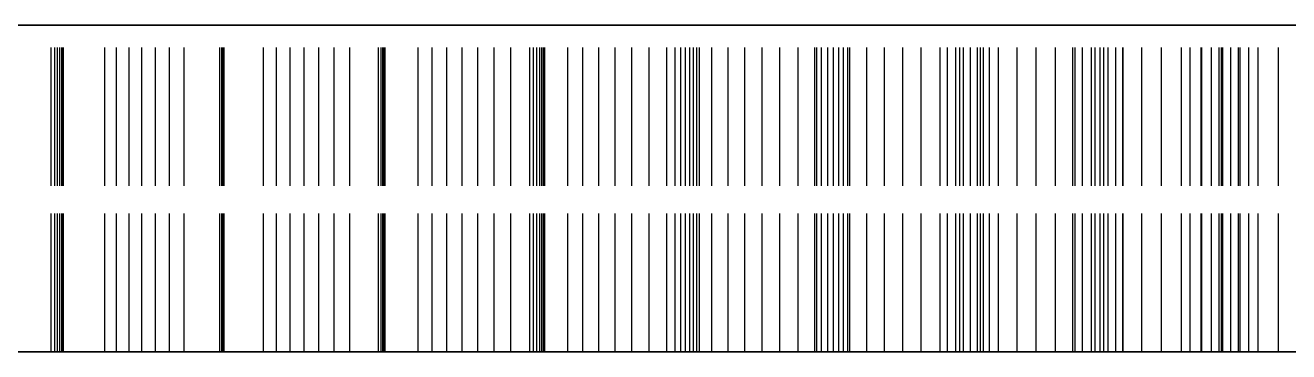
# Model space of a CAD drawing. Header units: millimetres. Extents: x -31 to 125, y -47 to 96.
# Drawn here: x 5.52 to 17.12, y 50.62 to 53.62 of the extents above; entities that cross this region are included whole.
import ezdxf

# ---------------------------------------------------------------- set-up
doc = ezdxf.new("R2010")
doc.units = ezdxf.units.MM
doc.linetypes.add('DASHED', pattern=[1.524, 1.27, -0.254])
doc.layers.add('HIDDEN', color=8, linetype='DASHED')
doc.layers.add('VISIBLE', color=7, linetype='CONTINUOUS')

msp = doc.modelspace()

# ---------------------------------------------------------------- linework, layer by layer
at = {"layer": 'HIDDEN'}
for points in [[(17.14286, 53.61735), (16.38095, 53.61735), (15.61905, 53.61735), (14.85714, 53.61735), (14.09524, 53.61735), (13.33333, 53.61735), (12.57143, 53.61735), (11.80952, 53.61735), (11.04762, 53.61735), (10.28571, 53.61735), (9.52381, 53.61735), (8.7619, 53.61735), (8, 53.61735), (7.2381, 53.61735), (6.47619, 53.61735), (5.71429, 53.61735), (4.95238, 53.61735)], [(4.95238, 53.61735), (5.71429, 53.61735), (6.47619, 53.61735), (7.2381, 53.61735), (8, 53.61735), (8.7619, 53.61735), (9.52381, 53.61735), (10.28571, 53.61735), (11.04762, 53.61735), (11.80952, 53.61735), (12.57143, 53.61735), (13.33333, 53.61735), (14.09524, 53.61735), (14.85714, 53.61735), (15.61905, 53.61735), (16.38095, 53.61735), (17.14286, 53.61735)], [(5.08135, 53.61735), (5.8631, 53.61735), (6.64484, 53.61735), (7.42659, 53.61735), (8.20833, 53.61735), (8.99008, 53.61735), (9.77183, 53.61735), (10.55357, 53.61735), (11.33532, 53.61735), (12.11706, 53.61735), (12.89881, 53.61735), (13.68056, 53.61735), (14.4623, 53.61735), (15.24405, 53.61735), (16.02579, 53.61735), (16.80754, 53.61735), (17.58929, 53.61735)], [(17.80952, 53.61735), (17.11111, 53.61735), (16.4127, 53.61735), (15.71429, 53.61735), (15.01587, 53.61735), (14.31746, 53.61735), (13.61905, 53.61735), (12.92063, 53.61735), (12.22222, 53.61735), (11.52381, 53.61735), (10.8254, 53.61735), (10.12698, 53.61735), (9.42857, 53.61735), (8.73016, 53.61735), (8.03175, 53.61735), (7.33333, 53.61735), (6.63492, 53.61735), (5.93651, 53.61735), (5.2381, 53.61735)], [(5.2381, 53.61735), (5.93651, 53.61735), (6.63492, 53.61735), (7.33333, 53.61735), (8.03175, 53.61735), (8.73016, 53.61735), (9.42857, 53.61735), (10.12698, 53.61735), (10.8254, 53.61735), (11.52381, 53.61735), (12.22222, 53.61735), (12.92063, 53.61735), (13.61905, 53.61735), (14.31746, 53.61735), (15.01587, 53.61735), (15.71429, 53.61735), (16.4127, 53.61735), (17.11111, 53.61735), (17.80952, 53.61735)], [(5.7622, 53.61735), (5.42637, 53.61735)], [(5.42637, 53.61735), (5.7622, 53.61735)], [(5.79356, 53.61735), (5.7622, 53.61735)], [(5.7622, 53.61735), (5.79356, 53.61735)], [(5.7622, 50.61735), (5.7622, 53.61735)], [(5.7622, 50.61735), (5.7622, 53.61735)], [(5.82006, 53.61735), (5.79356, 53.61735)], [(5.79356, 53.61735), (5.82006, 53.61735)], [(5.79356, 50.61735), (5.79356, 53.61735)], [(5.79356, 50.61735), (5.79356, 53.61735)], [(5.84156, 53.61735), (5.82006, 53.61735)], [(5.82006, 53.61735), (5.84156, 53.61735)], [(5.82006, 50.61735), (5.82006, 53.61735)], [(5.82006, 50.61735), (5.82006, 53.61735)], [(5.85783, 53.61735), (5.84156, 53.61735)], [(5.84156, 53.61735), (5.85783, 53.61735)], [(5.84156, 50.61735), (5.84156, 53.61735)], [(5.84156, 50.61735), (5.84156, 53.61735)], [(5.86862, 53.61735), (5.85783, 53.61735)], [(5.85783, 53.61735), (5.86862, 53.61735)], [(5.85783, 50.61735), (5.85783, 53.61735)], [(5.85783, 50.61735), (5.85783, 53.61735)], [(5.87358, 53.61735), (5.86862, 53.61735)], [(5.86862, 53.61735), (5.87358, 53.61735)], [(5.86862, 50.61735), (5.86862, 53.61735)], [(5.86862, 50.61735), (5.86862, 53.61735)], [(6.25398, 53.61735), (5.87358, 53.61735)], [(5.87358, 53.61735), (6.25398, 53.61735)], [(5.87358, 50.61735), (5.87358, 53.61735)], [(5.87358, 50.61735), (5.87358, 53.61735)], [(6.36197, 53.61735), (6.25398, 53.61735)], [(6.25398, 53.61735), (6.36197, 53.61735)], [(6.25398, 50.61735), (6.25398, 53.61735)], [(6.25398, 50.61735), (6.25398, 53.61735)], [(6.47567, 53.61735), (6.36197, 53.61735)], [(6.36197, 53.61735), (6.47567, 53.61735)], [(6.36197, 50.61735), (6.36197, 53.61735)], [(6.36197, 50.61735), (6.36197, 53.61735)], [(6.5947, 53.61735), (6.47567, 53.61735)], [(6.47567, 53.61735), (6.5947, 53.61735)], [(6.47567, 50.61735), (6.47567, 53.61735)], [(6.47567, 50.61735), (6.47567, 53.61735)], [(6.71879, 53.61735), (6.5947, 53.61735)], [(6.5947, 53.61735), (6.71879, 53.61735)], [(6.5947, 50.61735), (6.5947, 53.61735)], [(6.5947, 50.61735), (6.5947, 53.61735)], [(6.8477, 53.61735), (6.71879, 53.61735)], [(6.71879, 53.61735), (6.8477, 53.61735)], [(6.71879, 50.61735), (6.71879, 53.61735)], [(6.71879, 50.61735), (6.71879, 53.61735)], [(6.98123, 53.61735), (6.8477, 53.61735)], [(6.8477, 53.61735), (6.98123, 53.61735)], [(6.8477, 50.61735), (6.8477, 53.61735)], [(6.8477, 50.61735), (6.8477, 53.61735)], [(7.3104, 53.61735), (6.98123, 53.61735)], [(6.98123, 53.61735), (7.3104, 53.61735)], [(6.98123, 50.61735), (6.98123, 53.61735)], [(6.98123, 50.61735), (6.98123, 53.61735)], [(7.3276, 53.61735), (7.3104, 53.61735)], [(7.3104, 53.61735), (7.3276, 53.61735)], [(7.3104, 50.61735), (7.3104, 53.61735)], [(7.3104, 50.61735), (7.3104, 53.61735)], [(7.34004, 53.61735), (7.3276, 53.61735)], [(7.3276, 53.61735), (7.34004, 53.61735)], [(7.3276, 50.61735), (7.3276, 53.61735)], [(7.3276, 50.61735), (7.3276, 53.61735)], [(7.71007, 53.61735), (7.33821, 53.61735)], [(7.33821, 53.61735), (7.34692, 53.61735)], [(7.34692, 53.61735), (7.33821, 53.61735)], [(7.33821, 53.61735), (7.71007, 53.61735)], [(7.33821, 50.61735), (7.33821, 53.61735)], [(7.33821, 50.61735), (7.33821, 53.61735)], [(7.34754, 53.61735), (7.34004, 53.61735)], [(7.34004, 53.61735), (7.34754, 53.61735)], [(7.34004, 50.61735), (7.34004, 53.61735)], [(7.34004, 50.61735), (7.34004, 53.61735)], [(7.34692, 53.61735), (7.34992, 53.61735)], [(7.34992, 53.61735), (7.34692, 53.61735)], [(7.34692, 50.61735), (7.34692, 53.61735)], [(7.34692, 50.61735), (7.34692, 53.61735)], [(7.34992, 53.61735), (7.34754, 53.61735)], [(7.34754, 53.61735), (7.34992, 53.61735)], [(7.34754, 50.61735), (7.34754, 53.61735)], [(7.34754, 50.61735), (7.34754, 53.61735)], [(7.34992, 50.61735), (7.34992, 53.61735)], [(7.34992, 50.61735), (7.34992, 53.61735)], [(7.82921, 53.61735), (7.71007, 53.61735)], [(7.71007, 53.61735), (7.82921, 53.61735)], [(7.71007, 50.61735), (7.71007, 53.61735)], [(7.71007, 50.61735), (7.71007, 53.61735)], [(7.9539, 53.61735), (7.82921, 53.61735)], [(7.82921, 53.61735), (7.9539, 53.61735)], [(7.82921, 50.61735), (7.82921, 53.61735)], [(7.82921, 50.61735), (7.82921, 53.61735)], [(8.08379, 53.61735), (7.9539, 53.61735)], [(7.9539, 53.61735), (8.08379, 53.61735)], [(7.9539, 50.61735), (7.9539, 53.61735)], [(7.9539, 50.61735), (7.9539, 53.61735)], [(8.2186, 53.61735), (8.08379, 53.61735)], [(8.08379, 53.61735), (8.2186, 53.61735)], [(8.08379, 50.61735), (8.08379, 53.61735)], [(8.08379, 50.61735), (8.08379, 53.61735)], [(8.35809, 53.61735), (8.2186, 53.61735)], [(8.2186, 53.61735), (8.35809, 53.61735)], [(8.2186, 50.61735), (8.2186, 53.61735)], [(8.2186, 50.61735), (8.2186, 53.61735)], [(8.50208, 53.61735), (8.35809, 53.61735)], [(8.35809, 53.61735), (8.50208, 53.61735)], [(8.35809, 50.61735), (8.35809, 53.61735)], [(8.35809, 50.61735), (8.35809, 53.61735)], [(8.82299, 53.61735), (8.50208, 53.61735)], [(8.50208, 53.61735), (8.82299, 53.61735)], [(8.50208, 50.61735), (8.50208, 53.61735)], [(8.50208, 50.61735), (8.50208, 53.61735)], [(9.1286, 53.61735), (8.76709, 53.61735)], [(8.76709, 53.61735), (8.78943, 53.61735)], [(8.78943, 53.61735), (8.76709, 53.61735)], [(8.76709, 53.61735), (9.1286, 53.61735)], [(8.76709, 50.61735), (8.76709, 53.61735)], [(8.76709, 50.61735), (8.76709, 53.61735)], [(8.78943, 53.61735), (8.80621, 53.61735)], [(8.80621, 53.61735), (8.78943, 53.61735)], [(8.78943, 50.61735), (8.78943, 53.61735)], [(8.78943, 50.61735), (8.78943, 53.61735)], [(8.80621, 53.61735), (8.81773, 53.61735)], [(8.81773, 53.61735), (8.80621, 53.61735)], [(8.80621, 50.61735), (8.80621, 53.61735)], [(8.80621, 50.61735), (8.80621, 53.61735)], [(8.81773, 53.61735), (8.82425, 53.61735)], [(8.82425, 53.61735), (8.81773, 53.61735)], [(8.81773, 50.61735), (8.81773, 53.61735)], [(8.81773, 50.61735), (8.81773, 53.61735)], [(8.82595, 53.61735), (8.82299, 53.61735)], [(8.82299, 53.61735), (8.82595, 53.61735)], [(8.82299, 50.61735), (8.82299, 53.61735)], [(8.82299, 50.61735), (8.82299, 53.61735)], [(8.82425, 53.61735), (8.82595, 53.61735)], [(8.82595, 53.61735), (8.82425, 53.61735)], [(8.82425, 50.61735), (8.82425, 53.61735)], [(8.82425, 50.61735), (8.82425, 53.61735)], [(8.82595, 50.61735), (8.82595, 53.61735)], [(8.82595, 50.61735), (8.82595, 53.61735)], [(9.2583, 53.61735), (9.1286, 53.61735)], [(9.1286, 53.61735), (9.2583, 53.61735)], [(9.1286, 50.61735), (9.1286, 53.61735)], [(9.1286, 50.61735), (9.1286, 53.61735)], [(9.39338, 53.61735), (9.2583, 53.61735)], [(9.2583, 53.61735), (9.39338, 53.61735)], [(9.2583, 50.61735), (9.2583, 53.61735)], [(9.2583, 50.61735), (9.2583, 53.61735)], [(9.53349, 53.61735), (9.39338, 53.61735)], [(9.39338, 53.61735), (9.53349, 53.61735)], [(9.39338, 50.61735), (9.39338, 53.61735)], [(9.39338, 50.61735), (9.39338, 53.61735)], [(9.67836, 53.61735), (9.53349, 53.61735)], [(9.53349, 53.61735), (9.67836, 53.61735)], [(9.53349, 50.61735), (9.53349, 53.61735)], [(9.53349, 50.61735), (9.53349, 53.61735)], [(9.82776, 53.61735), (9.67836, 53.61735)], [(9.67836, 53.61735), (9.82776, 53.61735)], [(9.67836, 50.61735), (9.67836, 53.61735)], [(9.67836, 50.61735), (9.67836, 53.61735)], [(9.98151, 53.61735), (9.82776, 53.61735)], [(9.82776, 53.61735), (9.98151, 53.61735)], [(9.82776, 50.61735), (9.82776, 53.61735)], [(9.82776, 50.61735), (9.82776, 53.61735)], [(10.29259, 53.61735), (9.98151, 53.61735)], [(9.98151, 53.61735), (10.29259, 53.61735)], [(9.98151, 50.61735), (9.98151, 53.61735)], [(9.98151, 50.61735), (9.98151, 53.61735)], [(10.50266, 53.61735), (10.15325, 53.61735)], [(10.15325, 53.61735), (10.18912, 53.61735)], [(10.18912, 53.61735), (10.15325, 53.61735)], [(10.15325, 53.61735), (10.50266, 53.61735)], [(10.15325, 50.61735), (10.15325, 53.61735)], [(10.15325, 50.61735), (10.15325, 53.61735)], [(10.18912, 53.61735), (10.21959, 53.61735)], [(10.21959, 53.61735), (10.18912, 53.61735)], [(10.18912, 50.61735), (10.18912, 53.61735)], [(10.18912, 50.61735), (10.18912, 53.61735)], [(10.21959, 53.61735), (10.24496, 53.61735)], [(10.24496, 53.61735), (10.21959, 53.61735)], [(10.21959, 50.61735), (10.21959, 53.61735)], [(10.21959, 50.61735), (10.21959, 53.61735)], [(10.24496, 53.61735), (10.26547, 53.61735)], [(10.26547, 53.61735), (10.24496, 53.61735)], [(10.24496, 50.61735), (10.24496, 53.61735)], [(10.24496, 50.61735), (10.24496, 53.61735)], [(10.26547, 53.61735), (10.2813, 53.61735)], [(10.2813, 53.61735), (10.26547, 53.61735)], [(10.26547, 50.61735), (10.26547, 53.61735)], [(10.26547, 50.61735), (10.26547, 53.61735)], [(10.2813, 53.61735), (10.29259, 53.61735)], [(10.29259, 53.61735), (10.2813, 53.61735)], [(10.2813, 50.61735), (10.2813, 53.61735)], [(10.2813, 50.61735), (10.2813, 53.61735)], [(10.29259, 50.61735), (10.29259, 53.61735)], [(10.29259, 50.61735), (10.29259, 53.61735)], [(10.64228, 53.61735), (10.50266, 53.61735)], [(10.50266, 53.61735), (10.64228, 53.61735)], [(10.50266, 50.61735), (10.50266, 53.61735)], [(10.50266, 50.61735), (10.50266, 53.61735)], [(10.7871, 53.61735), (10.64228, 53.61735)], [(10.64228, 53.61735), (10.7871, 53.61735)], [(10.64228, 50.61735), (10.64228, 53.61735)], [(10.64228, 50.61735), (10.64228, 53.61735)], [(10.93675, 53.61735), (10.7871, 53.61735)], [(10.7871, 53.61735), (10.93675, 53.61735)], [(10.7871, 50.61735), (10.7871, 53.61735)], [(10.7871, 50.61735), (10.7871, 53.61735)], [(11.09098, 53.61735), (10.93675, 53.61735)], [(10.93675, 53.61735), (11.09098, 53.61735)], [(10.93675, 50.61735), (10.93675, 53.61735)], [(10.93675, 50.61735), (10.93675, 53.61735)], [(11.24956, 53.61735), (11.09098, 53.61735)], [(11.09098, 53.61735), (11.24956, 53.61735)], [(11.09098, 50.61735), (11.09098, 53.61735)], [(11.09098, 50.61735), (11.09098, 53.61735)], [(11.4123, 53.61735), (11.24956, 53.61735)], [(11.24956, 53.61735), (11.4123, 53.61735)], [(11.24956, 50.61735), (11.24956, 53.61735)], [(11.24956, 50.61735), (11.24956, 53.61735)], [(11.71205, 53.61735), (11.4123, 53.61735)], [(11.4123, 53.61735), (11.71205, 53.61735)], [(11.4123, 50.61735), (11.4123, 53.61735)], [(11.4123, 50.61735), (11.4123, 53.61735)], [(11.82555, 53.61735), (11.48995, 53.61735)], [(11.48995, 53.61735), (11.53917, 53.61735)], [(11.53917, 53.61735), (11.48995, 53.61735)], [(11.48995, 53.61735), (11.82555, 53.61735)], [(11.48995, 50.61735), (11.48995, 53.61735)], [(11.48995, 50.61735), (11.48995, 53.61735)], [(11.53917, 53.61735), (11.58318, 53.61735)], [(11.58318, 53.61735), (11.53917, 53.61735)], [(11.53917, 50.61735), (11.53917, 53.61735)], [(11.53917, 50.61735), (11.53917, 53.61735)], [(11.58318, 53.61735), (11.62228, 53.61735)], [(11.62228, 53.61735), (11.58318, 53.61735)], [(11.58318, 50.61735), (11.58318, 53.61735)], [(11.58318, 50.61735), (11.58318, 53.61735)], [(11.62228, 53.61735), (11.65668, 53.61735)], [(11.65668, 53.61735), (11.62228, 53.61735)], [(11.62228, 50.61735), (11.62228, 53.61735)], [(11.62228, 50.61735), (11.62228, 53.61735)], [(11.65668, 53.61735), (11.68656, 53.61735)], [(11.68656, 53.61735), (11.65668, 53.61735)], [(11.65668, 50.61735), (11.65668, 53.61735)], [(11.65668, 50.61735), (11.65668, 53.61735)], [(11.68656, 53.61735), (11.71205, 53.61735)], [(11.71205, 53.61735), (11.68656, 53.61735)], [(11.68656, 50.61735), (11.68656, 53.61735)], [(11.68656, 50.61735), (11.68656, 53.61735)], [(11.71205, 50.61735), (11.71205, 53.61735)], [(11.71205, 50.61735), (11.71205, 53.61735)], [(11.97442, 53.61735), (11.82555, 53.61735)], [(11.82555, 53.61735), (11.97442, 53.61735)], [(11.82555, 50.61735), (11.82555, 53.61735)], [(11.82555, 50.61735), (11.82555, 53.61735)], [(12.12826, 53.61735), (11.97442, 53.61735)], [(11.97442, 53.61735), (12.12826, 53.61735)], [(11.97442, 50.61735), (11.97442, 53.61735)], [(11.97442, 50.61735), (11.97442, 53.61735)], [(12.28672, 53.61735), (12.12826, 53.61735)], [(12.12826, 53.61735), (12.28672, 53.61735)], [(12.12826, 50.61735), (12.12826, 53.61735)], [(12.12826, 50.61735), (12.12826, 53.61735)], [(12.44956, 53.61735), (12.28672, 53.61735)], [(12.28672, 53.61735), (12.44956, 53.61735)], [(12.28672, 50.61735), (12.28672, 53.61735)], [(12.28672, 50.61735), (12.28672, 53.61735)], [(12.61654, 53.61735), (12.44956, 53.61735)], [(12.44956, 53.61735), (12.61654, 53.61735)], [(12.44956, 50.61735), (12.44956, 53.61735)], [(12.44956, 50.61735), (12.44956, 53.61735)], [(12.7875, 53.61735), (12.61654, 53.61735)], [(12.61654, 53.61735), (12.7875, 53.61735)], [(12.61654, 50.61735), (12.61654, 53.61735)], [(12.61654, 50.61735), (12.61654, 53.61735)], [(13.09083, 53.61735), (12.77068, 53.61735)], [(12.77068, 53.61735), (12.833, 53.61735)], [(12.833, 53.61735), (12.77068, 53.61735)], [(12.77068, 53.61735), (13.09083, 53.61735)], [(12.77068, 50.61735), (12.77068, 53.61735)], [(12.77068, 50.61735), (12.77068, 53.61735)], [(13.07444, 53.61735), (12.7875, 53.61735)], [(12.7875, 53.61735), (13.07444, 53.61735)], [(12.7875, 50.61735), (12.7875, 53.61735)], [(12.7875, 50.61735), (12.7875, 53.61735)], [(12.833, 53.61735), (12.89034, 53.61735)], [(12.89034, 53.61735), (12.833, 53.61735)], [(12.833, 50.61735), (12.833, 53.61735)], [(12.833, 50.61735), (12.833, 53.61735)], [(12.89034, 53.61735), (12.94297, 53.61735)], [(12.94297, 53.61735), (12.89034, 53.61735)], [(12.89034, 50.61735), (12.89034, 53.61735)], [(12.89034, 50.61735), (12.89034, 53.61735)], [(12.94297, 53.61735), (12.9911, 53.61735)], [(12.9911, 53.61735), (12.94297, 53.61735)], [(12.94297, 50.61735), (12.94297, 53.61735)], [(12.94297, 50.61735), (12.94297, 53.61735)], [(12.9911, 53.61735), (13.03488, 53.61735)], [(13.03488, 53.61735), (12.9911, 53.61735)], [(12.9911, 50.61735), (12.9911, 53.61735)], [(12.9911, 50.61735), (12.9911, 53.61735)], [(13.03488, 53.61735), (13.07444, 53.61735)], [(13.07444, 53.61735), (13.03488, 53.61735)], [(13.03488, 50.61735), (13.03488, 53.61735)], [(13.03488, 50.61735), (13.03488, 53.61735)], [(13.07444, 50.61735), (13.07444, 53.61735)], [(13.07444, 50.61735), (13.07444, 53.61735)], [(13.24822, 53.61735), (13.09083, 53.61735)], [(13.09083, 53.61735), (13.24822, 53.61735)], [(13.09083, 50.61735), (13.09083, 53.61735)], [(13.09083, 50.61735), (13.09083, 53.61735)], [(13.41033, 53.61735), (13.24822, 53.61735)], [(13.24822, 53.61735), (13.41033, 53.61735)], [(13.24822, 50.61735), (13.24822, 53.61735)], [(13.24822, 50.61735), (13.24822, 53.61735)], [(13.57684, 53.61735), (13.41033, 53.61735)], [(13.41033, 53.61735), (13.57684, 53.61735)], [(13.41033, 50.61735), (13.41033, 53.61735)], [(13.41033, 50.61735), (13.41033, 53.61735)], [(13.74748, 53.61735), (13.57684, 53.61735)], [(13.57684, 53.61735), (13.74748, 53.61735)], [(13.57684, 50.61735), (13.57684, 53.61735)], [(13.57684, 50.61735), (13.57684, 53.61735)], [(13.92206, 53.61735), (13.74748, 53.61735)], [(13.74748, 53.61735), (13.92206, 53.61735)], [(13.74748, 50.61735), (13.74748, 53.61735)], [(13.74748, 50.61735), (13.74748, 53.61735)], [(14.1004, 53.61735), (13.92206, 53.61735)], [(13.92206, 53.61735), (14.1004, 53.61735)], [(13.92206, 50.61735), (13.92206, 53.61735)], [(13.92206, 50.61735), (13.92206, 53.61735)], [(14.29233, 53.61735), (13.98918, 53.61735)], [(13.98918, 53.61735), (14.06431, 53.61735)], [(14.06431, 53.61735), (13.98918, 53.61735)], [(13.98918, 53.61735), (14.29233, 53.61735)], [(13.98918, 50.61735), (13.98918, 53.61735)], [(13.98918, 50.61735), (13.98918, 53.61735)], [(14.06431, 53.61735), (14.13471, 53.61735)], [(14.13471, 53.61735), (14.06431, 53.61735)], [(14.06431, 50.61735), (14.06431, 53.61735)], [(14.06431, 50.61735), (14.06431, 53.61735)], [(14.37314, 53.61735), (14.1004, 53.61735)], [(14.1004, 53.61735), (14.37314, 53.61735)], [(14.1004, 50.61735), (14.1004, 53.61735)], [(14.1004, 50.61735), (14.1004, 53.61735)], [(14.13471, 53.61735), (14.20061, 53.61735)], [(14.20061, 53.61735), (14.13471, 53.61735)], [(14.13471, 50.61735), (14.13471, 53.61735)], [(14.13471, 50.61735), (14.13471, 53.61735)], [(14.20061, 53.61735), (14.26223, 53.61735)], [(14.26223, 53.61735), (14.20061, 53.61735)], [(14.20061, 50.61735), (14.20061, 53.61735)], [(14.20061, 50.61735), (14.20061, 53.61735)], [(14.26223, 53.61735), (14.3197, 53.61735)], [(14.3197, 53.61735), (14.26223, 53.61735)], [(14.26223, 50.61735), (14.26223, 53.61735)], [(14.26223, 50.61735), (14.26223, 53.61735)], [(14.45748, 53.61735), (14.29233, 53.61735)], [(14.29233, 53.61735), (14.45748, 53.61735)], [(14.29233, 50.61735), (14.29233, 53.61735)], [(14.29233, 50.61735), (14.29233, 53.61735)], [(14.3197, 53.61735), (14.37314, 53.61735)], [(14.37314, 53.61735), (14.3197, 53.61735)], [(14.3197, 50.61735), (14.3197, 53.61735)], [(14.3197, 50.61735), (14.3197, 53.61735)], [(14.37314, 50.61735), (14.37314, 53.61735)], [(14.37314, 50.61735), (14.37314, 53.61735)], [(14.62707, 53.61735), (14.45748, 53.61735)], [(14.45748, 53.61735), (14.62707, 53.61735)], [(14.45748, 50.61735), (14.45748, 53.61735)], [(14.45748, 50.61735), (14.45748, 53.61735)], [(14.80081, 53.61735), (14.62707, 53.61735)], [(14.62707, 53.61735), (14.80081, 53.61735)], [(14.62707, 50.61735), (14.62707, 53.61735)], [(14.62707, 50.61735), (14.62707, 53.61735)], [(14.97843, 53.61735), (14.80081, 53.61735)], [(14.80081, 53.61735), (14.97843, 53.61735)], [(14.80081, 50.61735), (14.80081, 53.61735)], [(14.80081, 50.61735), (14.80081, 53.61735)], [(15.15976, 53.61735), (14.97843, 53.61735)], [(14.97843, 53.61735), (15.15976, 53.61735)], [(14.97843, 50.61735), (14.97843, 53.61735)], [(14.97843, 50.61735), (14.97843, 53.61735)], [(15.4242, 53.61735), (15.13953, 53.61735)], [(15.13953, 53.61735), (15.22711, 53.61735)], [(15.22711, 53.61735), (15.13953, 53.61735)], [(15.13953, 53.61735), (15.4242, 53.61735)], [(15.13953, 50.61735), (15.13953, 53.61735)], [(15.13953, 50.61735), (15.13953, 53.61735)], [(15.34461, 53.61735), (15.15976, 53.61735)], [(15.15976, 53.61735), (15.34461, 53.61735)], [(15.15976, 50.61735), (15.15976, 53.61735)], [(15.15976, 50.61735), (15.15976, 53.61735)], [(15.22711, 53.61735), (15.3102, 53.61735)], [(15.3102, 53.61735), (15.22711, 53.61735)], [(15.22711, 50.61735), (15.22711, 53.61735)], [(15.22711, 50.61735), (15.22711, 53.61735)], [(15.3102, 53.61735), (15.38907, 53.61735)], [(15.38907, 53.61735), (15.3102, 53.61735)], [(15.3102, 50.61735), (15.3102, 53.61735)], [(15.3102, 50.61735), (15.3102, 53.61735)], [(15.60182, 53.61735), (15.34461, 53.61735)], [(15.34461, 53.61735), (15.60182, 53.61735)], [(15.34461, 50.61735), (15.34461, 53.61735)], [(15.34461, 50.61735), (15.34461, 53.61735)], [(15.38907, 53.61735), (15.46387, 53.61735)], [(15.46387, 53.61735), (15.38907, 53.61735)], [(15.38907, 50.61735), (15.38907, 53.61735)], [(15.38907, 50.61735), (15.38907, 53.61735)], [(15.5963, 53.61735), (15.4242, 53.61735)], [(15.4242, 53.61735), (15.5963, 53.61735)], [(15.4242, 50.61735), (15.4242, 53.61735)], [(15.4242, 50.61735), (15.4242, 53.61735)], [(15.46387, 53.61735), (15.53475, 53.61735)], [(15.53475, 53.61735), (15.46387, 53.61735)], [(15.46387, 50.61735), (15.46387, 53.61735)], [(15.46387, 50.61735), (15.46387, 53.61735)], [(15.53475, 53.61735), (15.60182, 53.61735)], [(15.60182, 53.61735), (15.53475, 53.61735)], [(15.53475, 50.61735), (15.53475, 53.61735)], [(15.53475, 50.61735), (15.53475, 53.61735)], [(15.77255, 53.61735), (15.5963, 53.61735)], [(15.5963, 53.61735), (15.77255, 53.61735)], [(15.5963, 50.61735), (15.5963, 53.61735)], [(15.5963, 50.61735), (15.5963, 53.61735)], [(15.60182, 50.61735), (15.60182, 53.61735)], [(15.60182, 50.61735), (15.60182, 53.61735)], [(15.95267, 53.61735), (15.77255, 53.61735)], [(15.77255, 53.61735), (15.95267, 53.61735)], [(15.77255, 50.61735), (15.77255, 53.61735)], [(15.77255, 50.61735), (15.77255, 53.61735)], [(16.13641, 53.61735), (15.95267, 53.61735)], [(15.95267, 53.61735), (16.13641, 53.61735)], [(15.95267, 50.61735), (15.95267, 53.61735)], [(15.95267, 50.61735), (15.95267, 53.61735)], [(16.32359, 53.61735), (16.13641, 53.61735)], [(16.13641, 53.61735), (16.32359, 53.61735)], [(16.13641, 50.61735), (16.13641, 53.61735)], [(16.13641, 50.61735), (16.13641, 53.61735)], [(16.48092, 53.61735), (16.21613, 53.61735)], [(16.21613, 53.61735), (16.31571, 53.61735)], [(16.31571, 53.61735), (16.21613, 53.61735)], [(16.21613, 53.61735), (16.48092, 53.61735)], [(16.21613, 50.61735), (16.21613, 53.61735)], [(16.21613, 50.61735), (16.21613, 53.61735)], [(16.31571, 53.61735), (16.41111, 53.61735)], [(16.41111, 53.61735), (16.31571, 53.61735)], [(16.31571, 50.61735), (16.31571, 53.61735)], [(16.31571, 50.61735), (16.31571, 53.61735)], [(16.51405, 53.61735), (16.32359, 53.61735)], [(16.32359, 53.61735), (16.51405, 53.61735)], [(16.32359, 50.61735), (16.32359, 53.61735)], [(16.32359, 50.61735), (16.32359, 53.61735)], [(16.41111, 53.61735), (16.50255, 53.61735)], [(16.50255, 53.61735), (16.41111, 53.61735)], [(16.41111, 50.61735), (16.41111, 53.61735)], [(16.41111, 50.61735), (16.41111, 53.61735)], [(16.65913, 53.61735), (16.48092, 53.61735)], [(16.48092, 53.61735), (16.65913, 53.61735)], [(16.48092, 50.61735), (16.48092, 53.61735)], [(16.48092, 50.61735), (16.48092, 53.61735)], [(16.50255, 53.61735), (16.59018, 53.61735)], [(16.59018, 53.61735), (16.50255, 53.61735)], [(16.50255, 50.61735), (16.50255, 53.61735)], [(16.50255, 50.61735), (16.50255, 53.61735)], [(16.75448, 53.61735), (16.51405, 53.61735)], [(16.51405, 53.61735), (16.75448, 53.61735)], [(16.51405, 50.61735), (16.51405, 53.61735)], [(16.51405, 50.61735), (16.51405, 53.61735)], [(16.59018, 53.61735), (16.67412, 53.61735)], [(16.67412, 53.61735), (16.59018, 53.61735)], [(16.59018, 50.61735), (16.59018, 53.61735)], [(16.59018, 50.61735), (16.59018, 53.61735)], [(16.84119, 53.61735), (16.65913, 53.61735)], [(16.65913, 53.61735), (16.84119, 53.61735)], [(16.65913, 50.61735), (16.65913, 53.61735)], [(16.65913, 50.61735), (16.65913, 53.61735)], [(16.67412, 53.61735), (16.75448, 53.61735)], [(16.75448, 53.61735), (16.67412, 53.61735)], [(16.67412, 50.61735), (16.67412, 53.61735)], [(16.67412, 50.61735), (16.67412, 53.61735)], [(16.75448, 50.61735), (16.75448, 53.61735)], [(16.75448, 50.61735), (16.75448, 53.61735)], [(17.02681, 53.61735), (16.84119, 53.61735)], [(16.84119, 53.61735), (17.02681, 53.61735)], [(16.84119, 50.61735), (16.84119, 53.61735)], [(16.84119, 50.61735), (16.84119, 53.61735)], [(17.21578, 53.61735), (17.02681, 53.61735)], [(17.02681, 53.61735), (17.21578, 53.61735)], [(17.02681, 50.61735), (17.02681, 53.61735)], [(17.02681, 50.61735), (17.02681, 53.61735)], [(5.08135, 50.61735), (5.8631, 50.61735), (6.64484, 50.61735), (7.42659, 50.61735), (8.20833, 50.61735), (8.99008, 50.61735), (9.77183, 50.61735), (10.55357, 50.61735), (11.33532, 50.61735), (12.11706, 50.61735), (12.89881, 50.61735), (13.68056, 50.61735), (14.4623, 50.61735), (15.24405, 50.61735), (16.02579, 50.61735), (16.80754, 50.61735), (17.58929, 50.61735)], [(5.7622, 50.61735), (5.42637, 50.61735)], [(5.42637, 50.61735), (5.7622, 50.61735)], [(5.79356, 50.61735), (5.7622, 50.61735)], [(5.7622, 50.61735), (5.79356, 50.61735)], [(5.82006, 50.61735), (5.79356, 50.61735)], [(5.79356, 50.61735), (5.82006, 50.61735)], [(5.84156, 50.61735), (5.82006, 50.61735)], [(5.82006, 50.61735), (5.84156, 50.61735)], [(5.85783, 50.61735), (5.84156, 50.61735)], [(5.84156, 50.61735), (5.85783, 50.61735)], [(5.86862, 50.61735), (5.85783, 50.61735)], [(5.85783, 50.61735), (5.86862, 50.61735)], [(5.87358, 50.61735), (5.86862, 50.61735)], [(5.86862, 50.61735), (5.87358, 50.61735)], [(6.25398, 50.61735), (5.87358, 50.61735)], [(5.87358, 50.61735), (6.25398, 50.61735)], [(6.36197, 50.61735), (6.25398, 50.61735)], [(6.25398, 50.61735), (6.36197, 50.61735)], [(6.47567, 50.61735), (6.36197, 50.61735)], [(6.36197, 50.61735), (6.47567, 50.61735)], [(6.5947, 50.61735), (6.47567, 50.61735)], [(6.47567, 50.61735), (6.5947, 50.61735)], [(6.71879, 50.61735), (6.5947, 50.61735)], [(6.5947, 50.61735), (6.71879, 50.61735)], [(6.8477, 50.61735), (6.71879, 50.61735)], [(6.71879, 50.61735), (6.8477, 50.61735)], [(6.98123, 50.61735), (6.8477, 50.61735)], [(6.8477, 50.61735), (6.98123, 50.61735)], [(7.3104, 50.61735), (6.98123, 50.61735)], [(6.98123, 50.61735), (7.3104, 50.61735)], [(7.3276, 50.61735), (7.3104, 50.61735)], [(7.3104, 50.61735), (7.3276, 50.61735)], [(7.34004, 50.61735), (7.3276, 50.61735)], [(7.3276, 50.61735), (7.34004, 50.61735)], [(7.71007, 50.61735), (7.33821, 50.61735)], [(7.33821, 50.61735), (7.34692, 50.61735)], [(7.34692, 50.61735), (7.33821, 50.61735)], [(7.33821, 50.61735), (7.71007, 50.61735)], [(7.34754, 50.61735), (7.34004, 50.61735)], [(7.34004, 50.61735), (7.34754, 50.61735)], [(7.34692, 50.61735), (7.34992, 50.61735)], [(7.34992, 50.61735), (7.34692, 50.61735)], [(7.34992, 50.61735), (7.34754, 50.61735)], [(7.34754, 50.61735), (7.34992, 50.61735)], [(7.82921, 50.61735), (7.71007, 50.61735)], [(7.71007, 50.61735), (7.82921, 50.61735)], [(7.9539, 50.61735), (7.82921, 50.61735)], [(7.82921, 50.61735), (7.9539, 50.61735)], [(8.08379, 50.61735), (7.9539, 50.61735)], [(7.9539, 50.61735), (8.08379, 50.61735)], [(8.2186, 50.61735), (8.08379, 50.61735)], [(8.08379, 50.61735), (8.2186, 50.61735)], [(8.35809, 50.61735), (8.2186, 50.61735)], [(8.2186, 50.61735), (8.35809, 50.61735)], [(8.50208, 50.61735), (8.35809, 50.61735)], [(8.35809, 50.61735), (8.50208, 50.61735)], [(8.82299, 50.61735), (8.50208, 50.61735)], [(8.50208, 50.61735), (8.82299, 50.61735)], [(9.1286, 50.61735), (8.76709, 50.61735)], [(8.76709, 50.61735), (8.78943, 50.61735)], [(8.78943, 50.61735), (8.76709, 50.61735)], [(8.76709, 50.61735), (9.1286, 50.61735)], [(8.78943, 50.61735), (8.80621, 50.61735)], [(8.80621, 50.61735), (8.78943, 50.61735)], [(8.80621, 50.61735), (8.81773, 50.61735)], [(8.81773, 50.61735), (8.80621, 50.61735)], [(8.81773, 50.61735), (8.82425, 50.61735)], [(8.82425, 50.61735), (8.81773, 50.61735)], [(8.82595, 50.61735), (8.82299, 50.61735)], [(8.82299, 50.61735), (8.82595, 50.61735)], [(8.82425, 50.61735), (8.82595, 50.61735)], [(8.82595, 50.61735), (8.82425, 50.61735)], [(9.2583, 50.61735), (9.1286, 50.61735)], [(9.1286, 50.61735), (9.2583, 50.61735)], [(9.39338, 50.61735), (9.2583, 50.61735)], [(9.2583, 50.61735), (9.39338, 50.61735)], [(9.53349, 50.61735), (9.39338, 50.61735)], [(9.39338, 50.61735), (9.53349, 50.61735)], [(9.67836, 50.61735), (9.53349, 50.61735)], [(9.53349, 50.61735), (9.67836, 50.61735)], [(9.82776, 50.61735), (9.67836, 50.61735)], [(9.67836, 50.61735), (9.82776, 50.61735)], [(9.98151, 50.61735), (9.82776, 50.61735)], [(9.82776, 50.61735), (9.98151, 50.61735)], [(10.29259, 50.61735), (9.98151, 50.61735)], [(9.98151, 50.61735), (10.29259, 50.61735)], [(10.50266, 50.61735), (10.15325, 50.61735)], [(10.15325, 50.61735), (10.18912, 50.61735)], [(10.18912, 50.61735), (10.15325, 50.61735)], [(10.15325, 50.61735), (10.50266, 50.61735)], [(10.18912, 50.61735), (10.21959, 50.61735)], [(10.21959, 50.61735), (10.18912, 50.61735)], [(10.21959, 50.61735), (10.24496, 50.61735)], [(10.24496, 50.61735), (10.21959, 50.61735)], [(10.24496, 50.61735), (10.26547, 50.61735)], [(10.26547, 50.61735), (10.24496, 50.61735)], [(10.26547, 50.61735), (10.2813, 50.61735)], [(10.2813, 50.61735), (10.26547, 50.61735)], [(10.2813, 50.61735), (10.29259, 50.61735)], [(10.29259, 50.61735), (10.2813, 50.61735)], [(10.64228, 50.61735), (10.50266, 50.61735)], [(10.50266, 50.61735), (10.64228, 50.61735)], [(10.7871, 50.61735), (10.64228, 50.61735)], [(10.64228, 50.61735), (10.7871, 50.61735)], [(10.93675, 50.61735), (10.7871, 50.61735)], [(10.7871, 50.61735), (10.93675, 50.61735)], [(11.09098, 50.61735), (10.93675, 50.61735)], [(10.93675, 50.61735), (11.09098, 50.61735)], [(11.24956, 50.61735), (11.09098, 50.61735)], [(11.09098, 50.61735), (11.24956, 50.61735)], [(11.4123, 50.61735), (11.24956, 50.61735)], [(11.24956, 50.61735), (11.4123, 50.61735)], [(11.71205, 50.61735), (11.4123, 50.61735)], [(11.4123, 50.61735), (11.71205, 50.61735)], [(11.82555, 50.61735), (11.48995, 50.61735)], [(11.48995, 50.61735), (11.53917, 50.61735)], [(11.53917, 50.61735), (11.48995, 50.61735)], [(11.48995, 50.61735), (11.82555, 50.61735)], [(11.53917, 50.61735), (11.58318, 50.61735)], [(11.58318, 50.61735), (11.53917, 50.61735)], [(11.58318, 50.61735), (11.62228, 50.61735)], [(11.62228, 50.61735), (11.58318, 50.61735)], [(11.62228, 50.61735), (11.65668, 50.61735)], [(11.65668, 50.61735), (11.62228, 50.61735)], [(11.65668, 50.61735), (11.68656, 50.61735)], [(11.68656, 50.61735), (11.65668, 50.61735)], [(11.68656, 50.61735), (11.71205, 50.61735)], [(11.71205, 50.61735), (11.68656, 50.61735)], [(11.97442, 50.61735), (11.82555, 50.61735)], [(11.82555, 50.61735), (11.97442, 50.61735)], [(12.12826, 50.61735), (11.97442, 50.61735)], [(11.97442, 50.61735), (12.12826, 50.61735)], [(12.28672, 50.61735), (12.12826, 50.61735)], [(12.12826, 50.61735), (12.28672, 50.61735)], [(12.44956, 50.61735), (12.28672, 50.61735)], [(12.28672, 50.61735), (12.44956, 50.61735)], [(12.61654, 50.61735), (12.44956, 50.61735)], [(12.44956, 50.61735), (12.61654, 50.61735)], [(12.7875, 50.61735), (12.61654, 50.61735)], [(12.61654, 50.61735), (12.7875, 50.61735)], [(13.09083, 50.61735), (12.77068, 50.61735)], [(12.77068, 50.61735), (12.833, 50.61735)], [(12.833, 50.61735), (12.77068, 50.61735)], [(12.77068, 50.61735), (13.09083, 50.61735)], [(13.07444, 50.61735), (12.7875, 50.61735)], [(12.7875, 50.61735), (13.07444, 50.61735)], [(12.833, 50.61735), (12.89034, 50.61735)], [(12.89034, 50.61735), (12.833, 50.61735)], [(12.89034, 50.61735), (12.94297, 50.61735)], [(12.94297, 50.61735), (12.89034, 50.61735)], [(12.94297, 50.61735), (12.9911, 50.61735)], [(12.9911, 50.61735), (12.94297, 50.61735)], [(12.9911, 50.61735), (13.03488, 50.61735)], [(13.03488, 50.61735), (12.9911, 50.61735)], [(13.03488, 50.61735), (13.07444, 50.61735)], [(13.07444, 50.61735), (13.03488, 50.61735)], [(13.24822, 50.61735), (13.09083, 50.61735)], [(13.09083, 50.61735), (13.24822, 50.61735)], [(13.41033, 50.61735), (13.24822, 50.61735)], [(13.24822, 50.61735), (13.41033, 50.61735)], [(13.57684, 50.61735), (13.41033, 50.61735)], [(13.41033, 50.61735), (13.57684, 50.61735)], [(13.74748, 50.61735), (13.57684, 50.61735)], [(13.57684, 50.61735), (13.74748, 50.61735)], [(13.92206, 50.61735), (13.74748, 50.61735)], [(13.74748, 50.61735), (13.92206, 50.61735)], [(14.1004, 50.61735), (13.92206, 50.61735)], [(13.92206, 50.61735), (14.1004, 50.61735)], [(14.29233, 50.61735), (13.98918, 50.61735)], [(13.98918, 50.61735), (14.06431, 50.61735)], [(14.06431, 50.61735), (13.98918, 50.61735)], [(13.98918, 50.61735), (14.29233, 50.61735)], [(14.06431, 50.61735), (14.13471, 50.61735)], [(14.13471, 50.61735), (14.06431, 50.61735)], [(14.37314, 50.61735), (14.1004, 50.61735)], [(14.1004, 50.61735), (14.37314, 50.61735)], [(14.13471, 50.61735), (14.20061, 50.61735)], [(14.20061, 50.61735), (14.13471, 50.61735)], [(14.20061, 50.61735), (14.26223, 50.61735)], [(14.26223, 50.61735), (14.20061, 50.61735)], [(14.26223, 50.61735), (14.3197, 50.61735)], [(14.3197, 50.61735), (14.26223, 50.61735)], [(14.45748, 50.61735), (14.29233, 50.61735)], [(14.29233, 50.61735), (14.45748, 50.61735)], [(14.3197, 50.61735), (14.37314, 50.61735)], [(14.37314, 50.61735), (14.3197, 50.61735)], [(14.62707, 50.61735), (14.45748, 50.61735)], [(14.45748, 50.61735), (14.62707, 50.61735)], [(14.80081, 50.61735), (14.62707, 50.61735)], [(14.62707, 50.61735), (14.80081, 50.61735)], [(14.97843, 50.61735), (14.80081, 50.61735)], [(14.80081, 50.61735), (14.97843, 50.61735)], [(15.15976, 50.61735), (14.97843, 50.61735)], [(14.97843, 50.61735), (15.15976, 50.61735)], [(15.4242, 50.61735), (15.13953, 50.61735)], [(15.13953, 50.61735), (15.22711, 50.61735)], [(15.22711, 50.61735), (15.13953, 50.61735)], [(15.13953, 50.61735), (15.4242, 50.61735)], [(15.34461, 50.61735), (15.15976, 50.61735)], [(15.15976, 50.61735), (15.34461, 50.61735)], [(15.22711, 50.61735), (15.3102, 50.61735)], [(15.3102, 50.61735), (15.22711, 50.61735)], [(15.3102, 50.61735), (15.38907, 50.61735)], [(15.38907, 50.61735), (15.3102, 50.61735)], [(15.60182, 50.61735), (15.34461, 50.61735)], [(15.34461, 50.61735), (15.60182, 50.61735)], [(15.38907, 50.61735), (15.46387, 50.61735)], [(15.46387, 50.61735), (15.38907, 50.61735)], [(15.5963, 50.61735), (15.4242, 50.61735)], [(15.4242, 50.61735), (15.5963, 50.61735)], [(15.46387, 50.61735), (15.53475, 50.61735)], [(15.53475, 50.61735), (15.46387, 50.61735)], [(15.53475, 50.61735), (15.60182, 50.61735)], [(15.60182, 50.61735), (15.53475, 50.61735)], [(15.77255, 50.61735), (15.5963, 50.61735)], [(15.5963, 50.61735), (15.77255, 50.61735)], [(15.95267, 50.61735), (15.77255, 50.61735)], [(15.77255, 50.61735), (15.95267, 50.61735)], [(16.13641, 50.61735), (15.95267, 50.61735)], [(15.95267, 50.61735), (16.13641, 50.61735)], [(16.32359, 50.61735), (16.13641, 50.61735)], [(16.13641, 50.61735), (16.32359, 50.61735)], [(16.48092, 50.61735), (16.21613, 50.61735)], [(16.21613, 50.61735), (16.31571, 50.61735)], [(16.31571, 50.61735), (16.21613, 50.61735)], [(16.21613, 50.61735), (16.48092, 50.61735)], [(16.31571, 50.61735), (16.41111, 50.61735)], [(16.41111, 50.61735), (16.31571, 50.61735)], [(16.51405, 50.61735), (16.32359, 50.61735)], [(16.32359, 50.61735), (16.51405, 50.61735)], [(16.41111, 50.61735), (16.50255, 50.61735)], [(16.50255, 50.61735), (16.41111, 50.61735)], [(16.65913, 50.61735), (16.48092, 50.61735)], [(16.48092, 50.61735), (16.65913, 50.61735)], [(16.50255, 50.61735), (16.59018, 50.61735)], [(16.59018, 50.61735), (16.50255, 50.61735)], [(16.75448, 50.61735), (16.51405, 50.61735)], [(16.51405, 50.61735), (16.75448, 50.61735)], [(16.59018, 50.61735), (16.67412, 50.61735)], [(16.67412, 50.61735), (16.59018, 50.61735)], [(16.84119, 50.61735), (16.65913, 50.61735)], [(16.65913, 50.61735), (16.84119, 50.61735)], [(16.67412, 50.61735), (16.75448, 50.61735)], [(16.75448, 50.61735), (16.67412, 50.61735)], [(17.02681, 50.61735), (16.84119, 50.61735)], [(16.84119, 50.61735), (17.02681, 50.61735)], [(17.21578, 50.61735), (17.02681, 50.61735)], [(17.02681, 50.61735), (17.21578, 50.61735)]]:
    msp.add_lwpolyline(points, dxfattribs=at)
at = {"layer": 'VISIBLE'}
for points in [[(17.58929, 53.61735), (16.80754, 53.61735), (16.02579, 53.61735), (15.24405, 53.61735), (14.4623, 53.61735), (13.68056, 53.61735), (12.89881, 53.61735), (12.11706, 53.61735), (11.33532, 53.61735), (10.55357, 53.61735), (9.77183, 53.61735), (8.99008, 53.61735), (8.20833, 53.61735), (7.42659, 53.61735), (6.64484, 53.61735), (5.8631, 53.61735), (5.08135, 53.61735)], [(17.58929, 50.61735), (16.80754, 50.61735), (16.02579, 50.61735), (15.24405, 50.61735), (14.4623, 50.61735), (13.68056, 50.61735), (12.89881, 50.61735), (12.11706, 50.61735), (11.33532, 50.61735), (10.55357, 50.61735), (9.77183, 50.61735), (8.99008, 50.61735), (8.20833, 50.61735), (7.42659, 50.61735), (6.64484, 50.61735), (5.8631, 50.61735), (5.08135, 50.61735)]]:
    msp.add_lwpolyline(points, dxfattribs=at)

doc.saveas('drawing.dxf')
